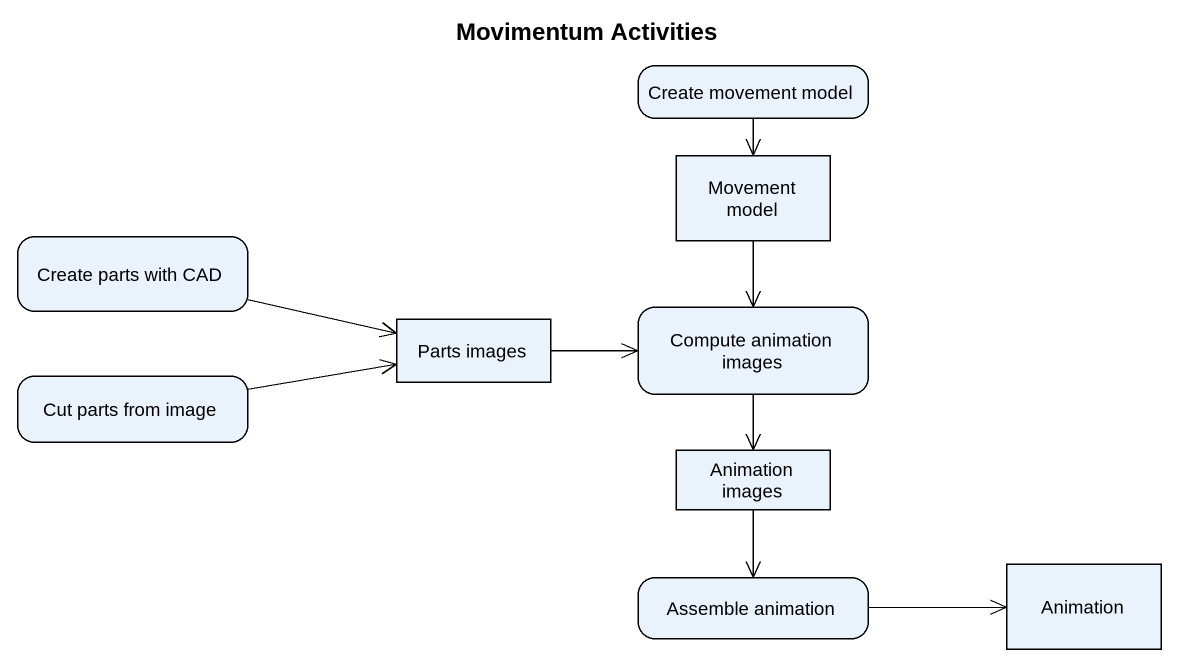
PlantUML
@startuml
title Movimentum Activities
hide empty description
state "Create movement model" as Create_movement_model
state "Movement model" as Movement_model <<object>>
state "Create parts with CAD" as Create_parts_with_CAD
state "Compute animation images" as Compute_animation_images
state "Cut parts from image" as Cut_parts_from_image
state "Parts images" as Parts_images <<object>>
state "Animation images" as Animation_images <<object>>
state "Assemble animation" as Assemble_animation
state Animation <<object>>
Create_movement_model --> Movement_model
Movement_model --> Compute_animation_images
Create_parts_with_CAD -right-> Parts_images
Compute_animation_images --> Animation_images
Cut_parts_from_image -right-> Parts_images
Parts_images -right-> Compute_animation_images
Animation_images --> Assemble_animation
Assemble_animation -right-> Animation
@enduml
